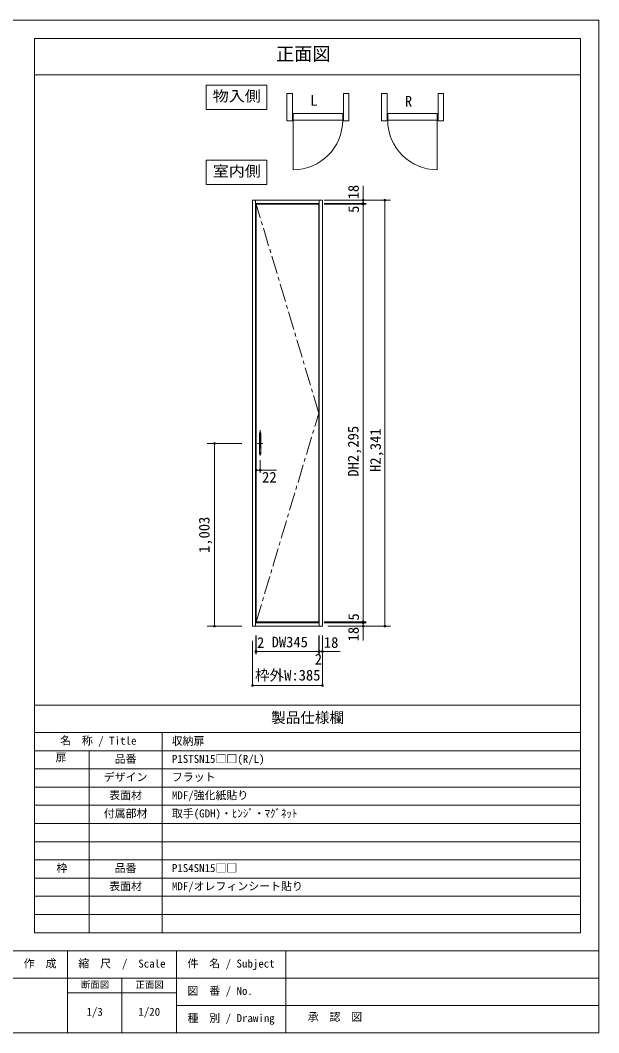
# Model space of a CAD drawing. Units: millimetres on the paper, enlarged 10 times, with parts at other scales. Extents: x -2058 to 1892, y -400 to 2383.
# Drawn here: x 303 to 1892, y -400 to 2383 of the extents above; entities that cross this region are included whole.
import ezdxf
from ezdxf.enums import TextEntityAlignment as Align

# ---------------------------------------------------------------- set-up
doc = ezdxf.new("R2010")
doc.units = ezdxf.units.MM
doc.header["$LTSCALE"] = 10
doc.header["$PDMODE"] = 32
doc.header["$PDSIZE"] = 5
doc.linetypes.add('CHAIN1', pattern=[8, 5, -1, 1, -1])
doc.layers.add('0-0_0', color=7, linetype='Continuous', lineweight=18)
doc.layers.add('3-8', color=7, linetype='Continuous', lineweight=18)
doc.layers.add('9-0', color=7, linetype='Continuous')
doc.styles.add('ＭＳ ゴシック', font='')
doc.styles.get('ＭＳ ゴシック').set_extended_font_data('MS Gothic')

msp = doc.modelspace()

# ---------------------------------------------------------------- linework, layer by layer
at = {"layer": '0-0_0'}
for p, q in [((1892.04, 2382.81), (1892.04, -399.69)), ((342.04, 2332.81), (342.04, -124.69)), ((342.04, 2332.81), (1842.04, 2332.81)), ((1842.04, 2332.81), (1842.04, -124.69)), ((342.04, 2232.81), (1842.04, 2232.81)), ((342.04, 500.31), (1842.04, 500.31)), ((342.04, 425.31), (1842.04, 425.31)), ((692.04, 425.31), (692.04, -124.69)), ((342.04, 375.31), (1842.04, 375.31)), ((492.04, 375.31), (492.04, -124.69)), ((342.04, 325.31), (1842.04, 325.31)), ((342.04, 275.31), (1842.04, 275.31)), ((342.04, 225.31), (1842.04, 225.31)), ((342.04, 175.31), (1842.04, 175.31)), ((342.04, 175.31), (1842.04, 175.31)), ((342.04, 125.31), (1842.04, 125.31)), ((342.04, 125.31), (1842.04, 125.31)), ((342.04, 75.31), (1842.04, 75.31)), ((342.04, 75.31), (1842.04, 75.31)), ((342.04, 25.31), (1842.04, 25.31)), ((342.04, -24.69), (1842.04, -24.69)), ((342.04, -74.69), (1842.04, -74.69)), ((1842.04, -124.69), (342.04, -124.69)), ((342.04, -124.69), (1842.04, -124.69)), ((-2057.96, -174.69), (1892.04, -174.69)), ((432.04, -174.69), (432.04, -399.69)), ((732.04, -399.69), (732.04, -174.69)), ((1032.04, -399.69), (1032.04, -174.69)), ((1892.04, -249.69), (-1257.96, -249.69)), ((582.04, -249.69), (582.04, -399.69)), ((432.04, -289.69), (732.04, -289.69)), ((1892.04, -324.69), (732.04, -324.69)), ((1892.04, -399.69), (-2057.96, -399.69))]:
    msp.add_line(p, q, dxfattribs=at)
msp.add_lwpolyline([(-2057.96, -399.69), (-2057.96, 2382.81), (1892.04, 2382.81)], dxfattribs=at)
at = {"layer": '3-8'}
for p, q in [((979.82, 2137.56), (979.82, 2204.22)), ((813.15, 2137.56), (979.82, 2137.56)), ((1052.13, 2126.98), (1052.13, 2108.23)), ((1188.45, 2126.98), (1052.13, 2126.98)), ((1188.45, 2126.98), (1188.45, 2108.23)), ((1190.32, 2126.98), (1190.32, 2108.23)), ((1310.33, 2126.98), (1310.33, 2108.23)), ((1312.21, 2126.98), (1448.52, 2126.98)), ((1312.21, 2126.98), (1312.21, 2108.23)), ((1448.52, 2126.98), (1448.52, 2108.23)), ((1052.13, 2108.23), (1188.45, 2108.23)), ((1448.52, 2108.23), (1312.21, 2108.23)), ((1132.88, 1888.54), (940.38, 1888.54)), ((940.38, 718.04), (940.38, 1888.54)), ((949.38, 718.04), (949.38, 1888.54)), ((1123.88, 1879.54), (949.38, 1879.54)), ((950.88, 729.54), (950.88, 1877.04)), ((1123.88, 718.04), (1123.88, 1888.54)), ((1132.88, 718.04), (1132.88, 1888.54)), ((959.75, 1191.04), (959.75, 1248.04)), ((960.5, 1248.79), (963.25, 1248.79)), ((964, 1248.04), (964, 1191.04)), ((963.25, 1190.29), (960.5, 1190.29)), ((949.38, 727.04), (1123.88, 727.04)), ((940.38, 718.04), (949.38, 718.04)), ((949.38, 718.04), (1123.88, 718.04)), ((1123.88, 718.04), (1132.88, 718.04))]:
    msp.add_line(p, q, dxfattribs=at)
at = {"layer": '3-8', "color": 4}
for p, q in [((1052.13, 2117.61), (1052.13, 1971.92)), ((1448.52, 2117.61), (1448.52, 1971.92)), ((1244.51, 1888.54), (1244.51, 1928.1)), ((1137.88, 1888.54), (1320.14, 1888.54)), ((1137.88, 1879.54), (1253.01, 1879.54)), ((1137.88, 1877.04), (1253.01, 1877.04)), ((1244.51, 1879.54), (1244.51, 1888.54)), ((1244.51, 1879.54), (1244.51, 718.04)), ((1304.5, 1888.54), (1304.5, 718.04)), ((816.46, 1219.54), (911.24, 1219.54)), ((836.46, 718.04), (836.46, 1219.54)), ((961.88, 1174.11), (961.88, 1139.02)), ((1137.88, 729.54), (1253.01, 729.54)), ((1137.88, 727.04), (1253.01, 727.04)), ((1244.51, 727.04), (1244.51, 718.04)), ((816.46, 718.04), (911.24, 718.04)), ((1147.88, 718.04), (1320.14, 718.04)), ((1244.51, 718.04), (1244.51, 678.49)), ((940.38, 554.48), (940.38, 677.43)), ((949.88, 692.43), (949.88, 640.65)), ((950.88, 692.43), (950.88, 640.65)), ((1122.88, 692.43), (1122.88, 640.65)), ((1123.88, 692.43), (1123.88, 640.65)), ((1132.88, 692.43), (1132.88, 554.48)), ((949.72, 648.15), (1132.88, 648.15)), ((1132.88, 648.15), (1181.63, 648.15)), ((1132.88, 554.48), (940.38, 554.48))]:
    msp.add_line(p, q, dxfattribs=at)
at = {"layer": '3-8', "color": 4, "linetype": 'CHAIN1'}
for p, q in [((961.88, 1256.29), (961.88, 1182.79)), ((954.38, 1219.54), (969.38, 1219.54))]:
    msp.add_line(p, q, dxfattribs=at)
at = {"layer": '3-8'}
for points in [[(979.82, 2204.22), (813.15, 2204.22), (813.15, 2137.56)], [(950.88, 729.54), (1122.88, 729.54), (1122.88, 1877.04), (950.88, 1877.04)]]:
    msp.add_lwpolyline(points, dxfattribs=at)
for points in [[(1050.26, 2106.36), (1035.26, 2106.36), (1035.26, 2181.36), (1050.26, 2181.36)], [(1190.32, 2106.36), (1205.32, 2106.36), (1205.32, 2181.36), (1190.32, 2181.36)], [(1310.33, 2106.36), (1295.33, 2106.36), (1295.33, 2181.36), (1310.33, 2181.36)], [(1450.4, 2106.36), (1465.4, 2106.36), (1465.4, 2181.36), (1450.4, 2181.36)], [(979.82, 1998.11), (813.15, 1998.11), (813.15, 1931.44), (979.82, 1931.44)]]:
    msp.add_lwpolyline(points, close=True, dxfattribs=at)
at = {"layer": '3-8', "color": 4, "linetype": 'CHAIN1'}
msp.add_lwpolyline([(950.88, 729.54), (1122.88, 1303.29), (950.88, 1877.04)], dxfattribs=at)
at = {"layer": '3-8', "color": 4}
msp.add_lwpolyline([(950.88, 1146.52), (961.88, 1146.52), (1006.92, 1146.52)], dxfattribs=at)
for centre, start, end in [((1052.13, 2108.23), 270, 0), ((1448.52, 2108.23), 180, 270)]:
    msp.add_arc(centre, 136.31, start, end, dxfattribs=at)
at = {"layer": '3-8'}
for centre, start, end in [((960.5, 1248.04), 90, 180), ((963.25, 1248.04), 0, 90), ((960.5, 1191.04), 180, 270), ((963.25, 1191.04), 270, 0)]:
    msp.add_arc(centre, 0.75, start, end, dxfattribs=at)
at = {"layer": '3-8', "color": 4}
for p in [(1244.51, 1888.54), (1244.51, 1879.54), (1244.51, 1877.04), (1304.5, 1888.54), (836.46, 1219.54), (950.88, 1146.52), (961.88, 1146.52), (1244.51, 729.54), (1244.51, 727.04), (836.46, 718.04), (1244.51, 718.04), (1304.5, 718.04), (949.88, 648.15), (950.88, 648.15), (1122.88, 648.15), (1123.88, 648.15), (1132.88, 648.15), (940.38, 554.48), (1132.88, 554.48)]:
    msp.add_point(p, dxfattribs=at)

# ---------------------------------------------------------------- texts
at = {"layer": '0-0_0', "style": 'ＭＳ ゴシック'}
for s, height, p in [('正面図 ', 36.66, (1005.06, 2260.98)), ('製品仕様欄', 29.33, (992.04, 442.81)), ('名\u3000称 / Title', 21.99, (412.04, 385.31)), ('収納扉', 21.99, (718.57, 384.59)), ('扉', 21.99, (399.54, 339.18)), ('品番', 21.99, (562.04, 335.31)), ('P1STSN15□□(R/L)', 21.99, (719.28, 335.31)), ('デザイン', 21.99, (532.04, 285.31)), ('フラット', 21.99, (719.28, 285.31)), ('表面材', 21.99, (547.04, 235.31)), ('MDF/強化紙貼り', 21.99, (719.28, 235.31)), ('付属部材', 21.99, (532.04, 185.31)), ('取手(GDH)・ﾋﾝｼﾞ・ﾏｸﾞﾈｯﾄ', 21.99, (719.28, 185.31)), ('枠', 21.99, (402.04, 35.31)), ('品番', 21.99, (562.04, 35.31)), ('P1S4SN15□□', 21.99, (719.28, 35.31)), ('表面材', 21.99, (547.04, -14.69)), ('MDF/オレフィンシート貼り', 21.99, (719.28, -14.69)), ('作\u3000成', 21.99, (312.04, -227.19)), ('縮\u3000尺\u3000/\u3000Scale', 21.99, (462.04, -227.19)), ('件\u3000名 / Subject', 21.99, (762.04, -227.19)), ('断面図', 18.33, (469.54, -282.19)), ('正面図', 18.33, (619.54, -282.19)), ('図\u3000番 / No.', 21.99, (761.88, -302.19)), ('1/3', 21.99, (484.54, -359.69)), ('1/20', 21.99, (627.04, -359.69)), ('種\u3000別 / Drawing', 21.99, (762.04, -377.19)), ('承\u3000認\u3000図', 21.99, (1092.21, -373.62))]:
    msp.add_text(s, height=height, dxfattribs=at).set_placement(p, align=Align.BOTTOM_LEFT)
at = {"layer": '3-8', "style": 'ＭＳ ゴシック', "width": 1.1}
for s, p in [('物入側', (831.48, 2150.89)), ('室内側', (831.48, 1944.78))]:
    msp.add_text(s, height=29.33, dxfattribs=at).set_placement(p, align=Align.BOTTOM_LEFT)
at = {"layer": '3-8', "style": 'ＭＳ ゴシック'}
for s, p in [('18', (1241.42, 1890.7)), ('5', (1242.07, 1853.46)), ('DH2,295', (1240.77, 1128.46)), ('H2,341', (1302.03, 1141.41)), ('1,003', (831.46, 918.79)), ('5', (1242.07, 733.12)), ('18', (1241.42, 675.88))]:
    msp.add_text(s, height=29.33, rotation=90, dxfattribs=at).set_placement(p, align=Align.BOTTOM_LEFT)
for s, p in [('22', (967.15, 1103.5)), ('2', (953.23, 649.2)), ('DW345', (993.2, 650.67)), ('18', (1136.7, 649.36)), ('2', (1111.89, 603.35)), ('枠外W:385', (947.68, 559.48))]:
    msp.add_text(s, height=29.33, dxfattribs=at).set_placement(p, align=Align.BOTTOM_LEFT)
at = {"layer": '9-0', "style": 'ＭＳ ゴシック'}
for s, p in [('L', (1099.58, 2139.06)), ('R', (1359.24, 2136.94))]:
    msp.add_text(s, height=29.33, dxfattribs=at).set_placement(p, align=Align.BOTTOM_LEFT)

doc.saveas('drawing.dxf')
